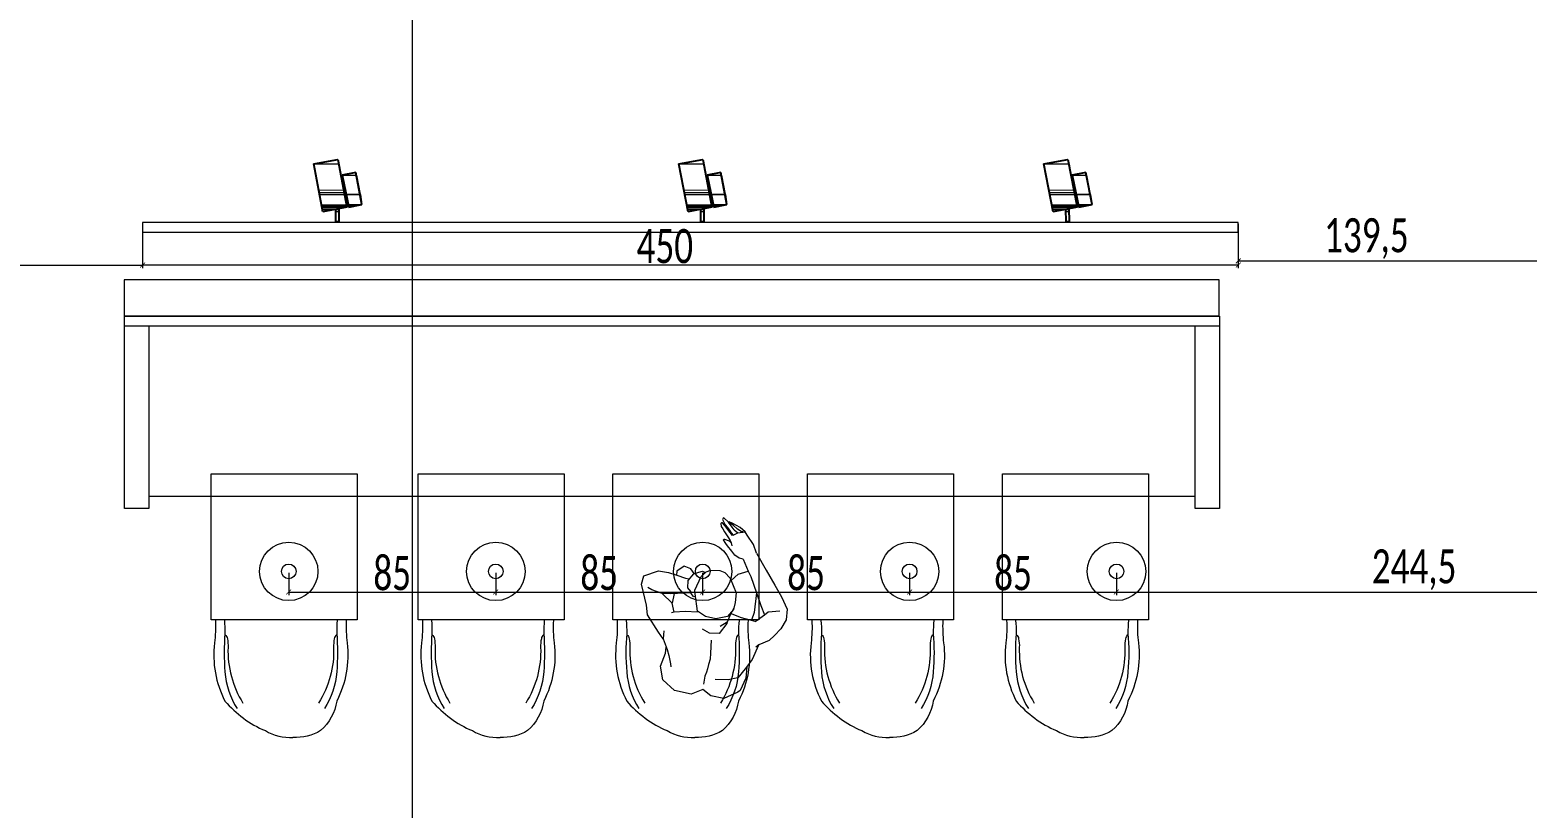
# Model space of a CAD drawing. Header units: millimetres. Extents: x -24 to 530668, y -246875 to -2983.
# Drawn here: x 264931 to 265546, y -114445 to -114125 of the extents above; entities that cross this region are included whole.
import ezdxf
from ezdxf.enums import TextEntityAlignment as Align

# ---------------------------------------------------------------- set-up
doc = ezdxf.new("R2010")
doc.units = ezdxf.units.MM
doc.header["$PDMODE"] = 2
doc.layers.get('0').update_dxf_attribs({"lineweight": 20})
for name, color, linetype, lineweight in [('ahsap', 34, 'Continuous', 25), ('aydınlatma', 40, 'Continuous', 20), ('t_aydınlatma', 40, 'Continuous', 18), ('t_tarama', 253, 'Continuous', 5), ('ölçü', 251, 'Continuous', 5)]:
    doc.layers.add(name, color=color, linetype=linetype, lineweight=lineweight)
doc.styles.add('txt_tur_1', font='arial.ttf', dxfattribs={"height": 1.5})
doc.styles.add('Ölçü50', font='calibri.ttf', dxfattribs={"width": 0.7})
doc.dimstyles.new('olcu10', dxfattribs={"dimtxt": 14, "dimasz": 2, "dimexe": 1.25, "dimexo": 0.625, "dimgap": 0.5, "dimtad": 1, "dimdec": 1, "dimrnd": 0.5, "dimzin": 9, "dimtxsty": 'Ölçü50', "dimblk": 'ARCHTICK', "dimcen": 2, "dimclrd": 256, "dimclre": 256, "dimclrt": 6, "dimazin": 2, "dimtfac": 1, "dimtdec": 1, "dimtix": 1, "dimtmove": 0, "dimatfit": 3, "dimldrblk": 'ARCHTICK', "dimfxl": 1, "dimlwd": -1, "dimarcsym": 0})

# ---------------------------------------------------------------- blocks, each defined once
blk = doc.blocks.new('_ArchTick')
at = {"color": 0, "linetype": 'ByBlock', "const_width": 0.15}
blk.add_lwpolyline([(-0.5, -0.5), (0.5, 0.5)], dxfattribs=at)
blk = doc.blocks.new('*D798')
at = {"layer": 'DEFPOINTS', "color": 0, "transparency": 16777216}
for p in [(259915.44, -113793.38), (260054.76, -113795.39), (260054.76, -113809.17)]:
    blk.add_point(p, dxfattribs=at)
at = {"layer": 'ölçü', "lineweight": -2, "transparency": 16777216}
for p, q in [((259915.44, -113794.01), (259915.44, -113810.42)), ((260054.76, -113796.01), (260054.76, -113810.42))]:
    blk.add_line(p, q, dxfattribs=at)
at = {"layer": 'ölçü', "transparency": 16777216}
blk.add_line((259915.44, -113809.17), (260054.76, -113809.17), dxfattribs=at)
at = {"layer": 'ölçü', "transparency": 16777216, "xscale": 2, "yscale": 2, "zscale": 2, "rotation": 180}
blk.add_blockref('_ArchTick', (259915.44, -113809.17), dxfattribs=at)
at = {"layer": 'ölçü', "transparency": 16777216, "xscale": 2, "yscale": 2, "zscale": 2}
blk.add_blockref('_ArchTick', (260054.76, -113809.17), dxfattribs=at)
at = {"layer": 'ölçü', "color": 6, "transparency": 16777216, "insert": (259968.05, -113800.04), "char_height": 14, "attachment_point": 5, "style": 'Ölçü50'}
blk.add_mtext('139,5', dxfattribs=at)
blk = doc.blocks.new('*D885')
at = {"layer": 'DEFPOINTS', "color": 0, "transparency": 16777216}
for p in [(259525.27, -113936.74), (259610.34, -113936.74), (259610.34, -113945.2)]:
    blk.add_point(p, dxfattribs=at)
at = {"layer": 'ölçü', "lineweight": -2, "transparency": 16777216}
for p, q in [((259525.27, -113937.36), (259525.27, -113946.45)), ((259610.34, -113937.36), (259610.34, -113946.45))]:
    blk.add_line(p, q, dxfattribs=at)
at = {"layer": 'ölçü', "transparency": 16777216}
blk.add_line((259525.27, -113945.2), (259610.34, -113945.2), dxfattribs=at)
at = {"layer": 'ölçü', "transparency": 16777216, "xscale": 2, "yscale": 2, "zscale": 2, "rotation": 180}
blk.add_blockref('_ArchTick', (259525.27, -113945.2), dxfattribs=at)
at = {"layer": 'ölçü', "transparency": 16777216, "xscale": 2, "yscale": 2, "zscale": 2}
blk.add_blockref('_ArchTick', (259610.34, -113945.2), dxfattribs=at)
at = {"layer": 'ölçü', "color": 6, "transparency": 16777216, "insert": (259567.8, -113937.52), "char_height": 14, "attachment_point": 5, "style": 'Ölçü50'}
blk.add_mtext('85', dxfattribs=at)
blk = doc.blocks.new('*D886')
at = {"layer": 'DEFPOINTS', "color": 0, "transparency": 16777216}
for p in [(259610.34, -113936.74), (259695.35, -113936.74), (259695.35, -113945.2)]:
    blk.add_point(p, dxfattribs=at)
at = {"layer": 'ölçü', "lineweight": -2, "transparency": 16777216}
for p, q in [((259610.34, -113937.36), (259610.34, -113946.45)), ((259695.35, -113937.36), (259695.35, -113946.45))]:
    blk.add_line(p, q, dxfattribs=at)
at = {"layer": 'ölçü', "transparency": 16777216}
blk.add_line((259610.34, -113945.2), (259695.35, -113945.2), dxfattribs=at)
at = {"layer": 'ölçü', "transparency": 16777216, "xscale": 2, "yscale": 2, "zscale": 2, "rotation": 180}
blk.add_blockref('_ArchTick', (259610.34, -113945.2), dxfattribs=at)
at = {"layer": 'ölçü', "transparency": 16777216, "xscale": 2, "yscale": 2, "zscale": 2}
blk.add_blockref('_ArchTick', (259695.35, -113945.2), dxfattribs=at)
at = {"layer": 'ölçü', "color": 6, "transparency": 16777216, "insert": (259652.85, -113937.52), "char_height": 14, "attachment_point": 5, "style": 'Ölçü50'}
blk.add_mtext('85', dxfattribs=at)
blk = doc.blocks.new('*D887')
at = {"layer": 'DEFPOINTS', "color": 0, "transparency": 16777216}
for p in [(259695.35, -113937.36), (259780.37, -113936.74), (259780.37, -113945.2)]:
    blk.add_point(p, dxfattribs=at)
at = {"layer": 'ölçü', "lineweight": -2, "transparency": 16777216}
for p, q in [((259780.37, -113937.36), (259780.37, -113946.45)), ((259695.35, -113937.99), (259695.35, -113946.45))]:
    blk.add_line(p, q, dxfattribs=at)
at = {"layer": 'ölçü', "transparency": 16777216}
blk.add_line((259695.35, -113945.2), (259780.37, -113945.2), dxfattribs=at)
at = {"layer": 'ölçü', "transparency": 16777216, "xscale": 2, "yscale": 2, "zscale": 2, "rotation": 180}
blk.add_blockref('_ArchTick', (259695.35, -113945.2), dxfattribs=at)
at = {"layer": 'ölçü', "transparency": 16777216, "xscale": 2, "yscale": 2, "zscale": 2}
blk.add_blockref('_ArchTick', (259780.37, -113945.2), dxfattribs=at)
at = {"layer": 'ölçü', "color": 6, "transparency": 16777216, "insert": (259737.86, -113937.52), "char_height": 14, "attachment_point": 5, "style": 'Ölçü50'}
blk.add_mtext('85', dxfattribs=at)
blk = doc.blocks.new('*D888')
at = {"layer": 'DEFPOINTS', "color": 0, "transparency": 16777216}
for p in [(259780.37, -113936.74), (259865.38, -113936.74), (259865.38, -113945.2)]:
    blk.add_point(p, dxfattribs=at)
at = {"layer": 'ölçü', "lineweight": -2, "transparency": 16777216}
for p, q in [((259780.37, -113937.36), (259780.37, -113946.45)), ((259865.38, -113937.36), (259865.38, -113946.45))]:
    blk.add_line(p, q, dxfattribs=at)
at = {"layer": 'ölçü', "transparency": 16777216}
blk.add_line((259780.37, -113945.2), (259865.38, -113945.2), dxfattribs=at)
at = {"layer": 'ölçü', "transparency": 16777216, "xscale": 2, "yscale": 2, "zscale": 2, "rotation": 180}
blk.add_blockref('_ArchTick', (259780.37, -113945.2), dxfattribs=at)
at = {"layer": 'ölçü', "transparency": 16777216, "xscale": 2, "yscale": 2, "zscale": 2}
blk.add_blockref('_ArchTick', (259865.38, -113945.2), dxfattribs=at)
at = {"layer": 'ölçü', "color": 6, "transparency": 16777216, "insert": (259822.88, -113937.52), "char_height": 14, "attachment_point": 5, "style": 'Ölçü50'}
blk.add_mtext('85', dxfattribs=at)
blk = doc.blocks.new('DGHH')
at = {"layer": 'aydınlatma'}
for radius in [20, 5]:
    blk.add_circle((254315, -103870.9, 2092.6), radius, dxfattribs=at)
blk = doc.blocks.new('küçük ray')
at = {"color": 1, "lineweight": 0, "extrusion": (-4.69335e-08, -7.70594e-08, 1)}
for p, q in [((-0.71, -4.08, 0), (-0.68, 0, 0)), ((-0.68, 0, 0), (0.68, 0, 0)), ((-6.32, -6.46, 0), (-6.16, -5.86, 0)), ((-6.16, -5.25, 0), (-6, -4.95, 0)), ((-6.16, -5.86, 0), (-6.16, -5.25, 0)), ((-6.16, -5.25, 0), (0.65, -5.3, 0)), ((-6.16, -5.25, 0), (0.65, -5.3, 0)), ((-6.16, -5.86, 0), (3.97, -5.92, 0)), ((-6.16, -5.86, 0), (3.97, -5.92, 0)), ((-6, -4.95, 0), (-0.71, -4.98, 0)), ((-6, -4.95, 0), (-0.71, -4.98, 0)), ((-0.71, -4.98, 0), (-5.85, -4.04, 0)), ((-0.71, -4.98, 0), (-0.71, -4.08, 0)), ((-0.71, -4.08, 0), (0.65, -4.09, 0)), ((-0.71, -4.08, 0), (0.65, -4.09, 0)), ((0.65, -5.3, 0), (-0.71, -4.98, 0)), ((0.65, -5.3, 0), (-0.71, -4.98, 0)), ((-0.71, -4.98, 0), (0.65, -4.99, 0)), ((-0.71, -4.98, 0), (0.65, -4.99, 0)), ((0.65, -4.09, 0), (0.68, 0, 0)), ((0.65, -4.99, 0), (0.65, -4.09, 0)), ((3.97, -5.92, 0), (0.65, -5.3, 0)), ((3.81, -6.53, 0), (3.97, -5.92, 0)), ((8.05, -6.55, 0), (4.73, -5.93, 0)), ((-7.57, -12.95, 0), (-7.41, -11.9, 0)), ((-7.41, -11.9, 0), (-7.25, -11.14, 0)), ((-7.41, -11.9, 0), (2.87, -11.96, 0)), ((-7.41, -11.9, 0), (2.87, -11.96, 0)), ((-7.25, -10.99, 0), (-6.47, -6.91, 0)), ((-7.25, -11.14, 0), (-7.25, -10.99, 0)), ((-7.25, -10.99, 0), (3.03, -11.06, 0)), ((-7.25, -10.99, 0), (3.03, -11.06, 0)), ((-7.25, -11.14, 0), (2.88, -11.21, 0)), ((-7.25, -11.14, 0), (2.88, -11.21, 0)), ((-6.47, -6.91, 0), (-6.32, -6.61, 0)), ((-6.47, -6.91, 0), (3.81, -6.98, 0)), ((-6.47, -6.91, 0), (3.81, -6.98, 0)), ((-6.32, -6.61, 0), (-6.32, -6.46, 0)), ((-6.32, -6.46, 0), (3.81, -6.53, 0)), ((-6.32, -6.46, 0), (3.81, -6.53, 0)), ((-6.32, -6.61, 0), (3.81, -6.68, 0)), ((-6.32, -6.61, 0), (3.81, -6.68, 0)), ((2.03, -19.05, 0), (3.63, -11.21, 0)), ((2.56, -13.02, 0), (2.87, -11.96, 0)), ((2.87, -11.96, 0), (2.88, -11.21, 0)), ((2.88, -11.21, 0), (3.03, -11.06, 0)), ((3.03, -11.06, 0), (3.81, -6.98, 0)), ((3.03, -11.06, 0), (3.81, -6.98, 0)), ((3.63, -11.21, 0), (3.03, -11.06, 0)), ((3.03, -11.06, 0), (3.63, -11.06, 0)), ((3.03, -11.06, 0), (3.63, -11.06, 0)), ((3.63, -11.06, 0), (4.42, -6.98, 0)), ((3.63, -11.06, 0), (4.42, -6.98, 0)), ((3.63, -11.21, 0), (3.63, -11.06, 0)), ((3.63, -11.06, 0), (9.53, -11.1, 0)), ((3.63, -11.06, 0), (9.53, -11.1, 0)), ((3.63, -11.21, 0), (9.38, -11.25, 0)), ((3.63, -11.21, 0), (9.38, -11.25, 0)), ((3.81, -6.68, 0), (3.81, -6.53, 0)), ((4.57, -6.68, 0), (3.81, -6.53, 0)), ((3.81, -6.98, 0), (3.81, -6.68, 0)), ((3.81, -6.98, 0), (3.81, -6.68, 0)), ((3.81, -6.68, 0), (4.57, -6.68, 0)), ((3.81, -6.68, 0), (4.57, -6.68, 0)), ((3.81, -6.98, 0), (4.42, -6.98, 0)), ((3.81, -6.98, 0), (4.42, -6.98, 0)), ((4.42, -6.98, 0), (4.57, -6.68, 0)), ((4.42, -6.98, 0), (4.57, -6.68, 0)), ((4.42, -6.98, 0), (10.16, -7.02, 0)), ((4.42, -6.98, 0), (10.16, -7.02, 0)), ((4.57, -6.68, 0), (4.57, -6.53, 0)), ((4.57, -6.53, 0), (8.05, -6.55, 0)), ((4.57, -6.53, 0), (8.05, -6.55, 0)), ((4.57, -6.68, 0), (8.8, -6.71, 0)), ((4.57, -6.68, 0), (8.8, -6.71, 0)), ((7.93, -19.08, 0), (9.38, -11.25, 0)), ((8.8, -6.71, 0), (8.05, -6.55, 0)), ((10.16, -7.02, 0), (8.8, -6.71, 0)), ((9.38, -11.25, 0), (9.53, -11.1, 0)), ((9.53, -11.1, 0), (10.16, -7.02, 0)), ((-9.6, -23.68, 0), (-7.57, -12.95, 0)), ((-7.57, -12.95, 0), (2.56, -13.02, 0)), ((-7.57, -12.95, 0), (2.56, -13.02, 0)), ((0.68, -23.74, 0), (2.56, -13.02, 0)), ((0.22, -25.55, 0), (-9.6, -23.68, 0)), ((-9.6, -23.68, 0), (0.68, -23.74, 0)), ((-9.6, -23.68, 0), (0.68, -23.74, 0)), ((7.62, -20.14, 0), (2.03, -19.05, 0)), ((2.03, -19.05, 0), (7.93, -19.08, 0)), ((2.03, -19.05, 0), (7.93, -19.08, 0))]:
    blk.add_line(p, q, dxfattribs=at)
at = {"color": 1, "lineweight": 25, "extrusion": (-4.69335e-08, -7.70594e-08, 1)}
for p, q in [((-0.71, -4.98, 0), (-0.68, 0, 0)), ((-5.85, -4.04, 0), (-9.6, -23.68, 0)), ((3.97, -5.92, 0), (-5.85, -4.04, 0)), ((0.22, -25.55, 0), (3.97, -5.92, 0)), ((0.65, -5.3, 0), (0.68, 0, 0)), ((2.03, -19.05, 0), (4.73, -5.93, 0)), ((4.73, -5.93, 0), (10.16, -7.02, 0)), ((3.63, -11.21, 0), (3.03, -11.06, 0)), ((4.57, -6.68, 0), (3.81, -6.53, 0)), ((10.16, -7.02, 0), (7.62, -20.14, 0)), ((-9.6, -23.68, 0), (0.22, -25.55, 0)), ((7.62, -20.14, 0), (2.03, -19.05, 0))]:
    blk.add_line(p, q, dxfattribs=at)
at = {"color": 1, "lineweight": 0}
for points in [[(-0.68, 0, 0), (-0.68, 0, 0), (0.68, 0, 0), (0.68, 0, 0), (0.68, 0, 0), (-0.68, 0, 0), (-0.68, 0, 0)], [(-6.16, -5.86, 0), (-6.16, -5.86, 0), (3.97, -5.92, 0), (3.97, -5.92, 0), (3.97, -5.92, 0), (-6.16, -5.86, 0), (-6.16, -5.86, 0)], [(-6.16, -5.86, 0), (-6.16, -5.86, 0), (3.97, -5.92, 0), (3.97, -5.92, 0), (3.97, -5.92, 0), (-6.16, -5.86, 0), (-6.16, -5.86, 0)]]:
    blk.add_open_spline(points, degree=3, knots=[0, 0, 0, 0, 1, 1, 1, 2, 2, 2, 2], dxfattribs=at)
blk = doc.blocks.new('*D889')
at = {"layer": 'DEFPOINTS', "color": 0, "transparency": 16777216}
for p in [(259145.91, -113792.56), (259465.24, -113797.16), (259465.24, -113810.94)]:
    blk.add_point(p, dxfattribs=at)
at = {"layer": 'ölçü', "lineweight": -2, "transparency": 16777216}
for p, q in [((259145.91, -113793.18), (259145.91, -113812.19)), ((259465.24, -113797.78), (259465.24, -113812.19))]:
    blk.add_line(p, q, dxfattribs=at)
at = {"layer": 'ölçü', "transparency": 16777216}
blk.add_line((259145.91, -113810.94), (259465.24, -113810.94), dxfattribs=at)
at = {"layer": 'ölçü', "transparency": 16777216, "xscale": 2, "yscale": 2, "zscale": 2, "rotation": 180}
blk.add_blockref('_ArchTick', (259145.91, -113810.94), dxfattribs=at)
at = {"layer": 'ölçü', "transparency": 16777216, "xscale": 2, "yscale": 2, "zscale": 2}
blk.add_blockref('_ArchTick', (259465.24, -113810.94), dxfattribs=at)
at = {"layer": 'ölçü', "color": 6, "transparency": 16777216, "insert": (259331.29, -113801.81), "char_height": 14, "attachment_point": 5, "style": 'Ölçü50'}
blk.add_mtext('319,5', dxfattribs=at)
blk = doc.blocks.new('*D890')
at = {"layer": 'DEFPOINTS', "color": 0, "transparency": 16777216}
for p in [(259465.24, -113793.39), (259915.44, -113793.38), (259915.44, -113810.86)]:
    blk.add_point(p, dxfattribs=at)
at = {"layer": 'ölçü', "lineweight": -2, "transparency": 16777216}
for p, q in [((259465.24, -113794.01), (259465.24, -113812.11)), ((259915.44, -113794.01), (259915.44, -113812.11))]:
    blk.add_line(p, q, dxfattribs=at)
at = {"layer": 'ölçü', "transparency": 16777216}
blk.add_line((259465.24, -113810.86), (259915.44, -113810.86), dxfattribs=at)
at = {"layer": 'ölçü', "transparency": 16777216, "xscale": 2, "yscale": 2, "zscale": 2, "rotation": 180}
blk.add_blockref('_ArchTick', (259465.24, -113810.86), dxfattribs=at)
at = {"layer": 'ölçü', "transparency": 16777216, "xscale": 2, "yscale": 2, "zscale": 2}
blk.add_blockref('_ArchTick', (259915.44, -113810.86), dxfattribs=at)
at = {"layer": 'ölçü', "color": 6, "transparency": 16777216, "insert": (259679.82, -113803.18), "char_height": 14, "attachment_point": 5, "style": 'Ölçü50'}
blk.add_mtext('450', dxfattribs=at)
blk = doc.blocks.new('*D895')
at = {"layer": 'DEFPOINTS', "color": 0, "transparency": 16777216}
for p in [(259865.38, -113936.74), (260109.95, -113936.74), (260109.95, -113945.2)]:
    blk.add_point(p, dxfattribs=at)
at = {"layer": 'ölçü', "lineweight": -2, "transparency": 16777216}
for p, q in [((259865.38, -113937.36), (259865.38, -113946.45)), ((260109.95, -113937.36), (260109.95, -113946.45))]:
    blk.add_line(p, q, dxfattribs=at)
at = {"layer": 'ölçü', "transparency": 16777216}
blk.add_line((259865.38, -113945.2), (260109.95, -113945.2), dxfattribs=at)
at = {"layer": 'ölçü', "transparency": 16777216, "xscale": 2, "yscale": 2, "zscale": 2, "rotation": 180}
blk.add_blockref('_ArchTick', (259865.38, -113945.2), dxfattribs=at)
at = {"layer": 'ölçü', "transparency": 16777216, "xscale": 2, "yscale": 2, "zscale": 2}
blk.add_blockref('_ArchTick', (260109.95, -113945.2), dxfattribs=at)
at = {"layer": 'ölçü', "color": 6, "transparency": 16777216, "insert": (259987.67, -113936.06), "char_height": 14, "attachment_point": 5, "style": 'Ölçü50'}
blk.add_mtext('244,5', dxfattribs=at)
blk = doc.blocks.new('dada')
for p, q in [((219973.43, -31806.86), (219967.82, -31810.1)), ((219980.49, -31806.97), (219973.43, -31806.86)), ((219984.71, -31810.01), (219980.49, -31806.97)), ((219967.82, -31810.1), (219965.63, -31815.29)), ((219984.28, -31815.56), (219984.55, -31812.14)), ((219988.56, -31808.22), (219984.71, -31810.01)), ((219993.91, -31808.37), (219988.56, -31808.22)), ((219998.88, -31812.26), (219993.91, -31808.37)), ((219999.67, -31813.16), (219998.88, -31812.26)), ((220000.91, -31818.54), (219999.67, -31813.16)), ((219965.63, -31815.29), (219966.32, -31821.02)), ((219967.93, -31820.3), (219969.4, -31817.13)), ((219969.4, -31817.13), (219969.8, -31816.05)), ((219984.57, -31817.26), (219984.28, -31815.56)), ((219984.6, -31818.7), (219984.57, -31817.26)), ((219984.6, -31820.52), (219984.6, -31818.7)), ((219993.96, -31816.3), (219988.77, -31815.1)), ((219997.59, -31817.95), (219993.96, -31816.3)), ((219999.73, -31822.23), (219997.59, -31817.95)), ((220000.18, -31823.15), (220000.91, -31818.54)), ((219964.1, -31826.49), (219966.74, -31822.57)), ((219966.32, -31821.02), (219966.1, -31823.52)), ((219966.74, -31822.57), (219967.93, -31820.3)), ((219983.43, -31830.57), (219984.36, -31825.28)), ((219984.36, -31825.28), (219984.72, -31822.78)), ((219984.72, -31822.78), (219984.6, -31820.52)), ((220001.59, -31826.62), (219999.73, -31822.23)), ((219961.55, -31828.75), (219955.53, -31834.58)), ((219964.1, -31826.49), (219961.55, -31828.75)), ((219963.56, -31829.8), (219964.1, -31826.49)), ((220002.81, -31832.98), (220001.59, -31826.62)), ((220002.93, -31833.11), (220001.86, -31831.93)), ((219955.53, -31834.58), (219954.16, -31838.39)), ((219965.95, -31838.14), (219964.26, -31841.56)), ((219965.95, -31838.14), (219964.98, -31837.71)), ((219970.28, -31839.47), (219965.95, -31838.14)), ((219981.99, -31833.12), (219978.94, -31834.02)), ((219985.92, -31833.89), (219981.99, -31833.12)), ((219988.07, -31839.19), (219985.66, -31836.85)), ((219988.02, -31838.63), (219985.92, -31833.89)), ((220006.66, -31835.82), (220002.93, -31833.11)), ((220008.27, -31838.35), (220006.66, -31835.82)), ((220010.11, -31841.56), (220008.27, -31838.35)), ((219954.16, -31838.39), (219950.29, -31846.24)), ((219959.4, -31844.48), (219954.91, -31845.07)), ((219964.26, -31841.56), (219959.4, -31844.48)), ((219962.84, -31845.25), (219959.4, -31844.48)), ((219964.25, -31845.64), (219964.26, -31841.56)), ((219975.28, -31840.42), (219970.28, -31839.47)), ((219975.15, -31840.74), (219972.56, -31847.46)), ((219978.82, -31839.44), (219975.15, -31840.74)), ((219983.21, -31839.4), (219978.82, -31839.44)), ((219987.64, -31841.51), (219983.21, -31839.4)), ((219989.39, -31844.89), (219987.64, -31841.51)), ((219988.07, -31839.19), (219988.02, -31838.63)), ((219988.47, -31841.63), (219988.07, -31839.19)), ((219989.1, -31844.08), (219988.47, -31841.63)), ((219993.46, -31842.32), (219988.64, -31842.96)), ((219989.4, -31845.86), (219989.1, -31844.08)), ((219999.27, -31842.1), (219993.46, -31842.32)), ((219997.93, -31845.57), (219997.61, -31842.23)), ((219999.27, -31842.1), (220002.34, -31845.71)), ((220011.49, -31845.77), (220010.11, -31841.56)), ((219950.29, -31846.24), (219950.45, -31849.81)), ((219950.45, -31849.81), (219955.8, -31853.26)), ((219954.91, -31845.07), (219953.11, -31845.59)), ((219970.62, -31847.5), (219962.84, -31845.25)), ((219969.08, -31849.16), (219968.58, -31852.23)), ((219970.59, -31848.03), (219969.08, -31849.16)), ((219970.97, -31847.21), (219970.59, -31848.03)), ((219972.17, -31846.32), (219970.97, -31847.21)), ((219972.17, -31846.32), (219972.92, -31846.53)), ((219972.56, -31847.46), (219972.17, -31849.01)), ((219972.17, -31849.01), (219973.41, -31854.95)), ((219988.91, -31851.81), (219989.4, -31847.79)), ((219989.4, -31847.79), (219989.39, -31844.89)), ((219997.01, -31853.72), (219997.93, -31845.57)), ((219997.01, -31853.72), (219999.97, -31848.98)), ((219999.97, -31848.98), (220002.34, -31845.71)), ((220002.34, -31845.71), (220003.54, -31847.27)), ((220003.54, -31847.27), (220008.04, -31848.65)), ((220007.38, -31854.47), (220010.84, -31850.1)), ((220010.84, -31850.1), (220011.49, -31845.77)), ((220010.84, -31850.1), (220010.84, -31850.1)), ((219955.8, -31853.26), (219959.9, -31853.53)), ((219959.9, -31853.53), (219963.48, -31853.17)), ((219963.15, -31854.85), (219963.36, -31853.18)), ((219965.64, -31857.49), (219963.15, -31854.85)), ((219963.48, -31853.17), (219967.29, -31852.84)), ((219967.29, -31852.84), (219968.82, -31852.87)), ((219970.32, -31855.52), (219968.51, -31857.12)), ((219968.58, -31852.23), (219970.19, -31855.43)), ((219968.58, -31852.23), (219968.58, -31852.23)), ((219970.19, -31855.43), (219971.96, -31856.56)), ((219971.96, -31856.56), (219973.39, -31857.25)), ((219973.41, -31854.95), (219974.93, -31857.36)), ((219974.3, -31857.1), (219974, -31855.88)), ((219985.09, -31857.09), (219988.91, -31851.81)), ((219985.8, -31856.21), (219987.9, -31859.37)), ((219993.17, -31859.66), (219997.01, -31853.72)), ((220003.67, -31858.47), (220007.38, -31854.47)), ((219968.51, -31857.12), (219965.64, -31857.49)), ((219973.39, -31857.25), (219974.3, -31857.1)), ((219974.93, -31857.36), (219976.56, -31858.48)), ((219976.56, -31858.48), (219980.28, -31859.2)), ((219980.28, -31859.2), (219982.44, -31858.76)), ((219982.44, -31858.76), (219985.09, -31857.09)), ((219987.9, -31859.37), (219991.64, -31861.58)), ((219988.57, -31865.91), (219991.64, -31861.58)), ((219991.64, -31861.58), (219993.17, -31859.66)), ((219998.72, -31863.72), (220003.67, -31858.47)), ((219983.16, -31868.07), (219981.05, -31869.82)), ((219984.86, -31866.77), (219983.16, -31868.07)), ((219986.8, -31865.87), (219984.86, -31866.77)), ((219988.57, -31865.91), (219986.8, -31865.87)), ((219993.34, -31869.51), (219998.72, -31863.72)), ((219977.52, -31876.06), (219978.45, -31875.03)), ((219978.45, -31875.03), (219979.15, -31874.38)), ((219980.08, -31870.45), (219978.82, -31871.79)), ((219978.82, -31871.79), (219978.86, -31872.05)), ((219978.86, -31872.05), (219979.15, -31872.17)), ((219979.15, -31872.17), (219981.22, -31871.84)), ((219979.15, -31874.38), (219980.27, -31873.42)), ((219981.05, -31869.82), (219980.08, -31870.45)), ((219982.07, -31874.36), (219980.13, -31875.83)), ((219980.27, -31873.42), (219981.5, -31872.16)), ((219981.22, -31871.84), (219982.18, -31871.28)), ((219981.28, -31875.32), (219982.23, -31874.56)), ((219981.5, -31872.16), (219982.18, -31871.28)), ((219982.23, -31874.56), (219982.07, -31874.36)), ((219982.18, -31871.28), (219982.73, -31870.18)), ((219982.23, -31874.56), (219983.86, -31875.88)), ((219991.22, -31872.75), (219987.88, -31875.86)), ((219993.34, -31869.51), (219991.22, -31872.75)), ((219976.27, -31878.1), (219976.66, -31876.87)), ((219976.41, -31878.38), (219976.27, -31878.1)), ((219976.79, -31878.46), (219976.41, -31878.38)), ((219976.48, -31879.78), (219978.12, -31877.92)), ((219976.62, -31880.37), (219976.48, -31879.78)), ((219976.88, -31880.62), (219976.62, -31880.37)), ((219976.66, -31876.87), (219977.52, -31876.06)), ((219977.86, -31877.77), (219976.79, -31878.46)), ((219979.16, -31879.29), (219976.88, -31880.62)), ((219978.67, -31877.01), (219977.86, -31877.77)), ((219978.12, -31877.92), (219979.05, -31877.16)), ((219980.13, -31875.83), (219978.67, -31877.01)), ((219979.05, -31877.16), (219980.26, -31876.22)), ((219981.04, -31877.69), (219979.16, -31879.29)), ((219981.25, -31878.56), (219979.16, -31879.29)), ((219979.44, -31879.52), (219979.16, -31879.29)), ((219981.03, -31879.23), (219979.44, -31879.52)), ((219980.26, -31876.22), (219981.28, -31875.32)), ((219984.29, -31878.28), (219981.03, -31879.23)), ((219982.21, -31876.84), (219981.04, -31877.69)), ((219983.47, -31877.43), (219981.25, -31878.56)), ((219982.21, -31876.84), (219983.86, -31875.88)), ((219985.17, -31876.82), (219983.47, -31877.43)), ((219983.86, -31875.88), (219986.68, -31877.05)), ((219986.68, -31877.05), (219984.29, -31878.28)), ((219985.98, -31876.82), (219985.17, -31876.82)), ((219987.88, -31875.86), (219986.68, -31877.05))]:
    blk.add_line(p, q)
blk = doc.blocks.new('aydınlatma sd')
at = {"layer": 't_tarama'}
h = blk.add_hatch(dxfattribs=at)
h.set_pattern_fill('ANSI33', color=256, angle=90, style=0)
h.set_pattern_definition([(135, (232091.11, -128561.967), (-4.490128, -4.490128), []), (135, (232091.11, -128557.4766), (-4.490128, -4.490128), [3.175, -1.5875])])
edge = h.paths.add_edge_path()
edge.add_arc((260410.87, -114231.97), 30, 0, 360)
edge = h.paths.add_edge_path()
edge.add_arc((259586.11, -114231.97), 30, 0, 360)
h.paths.add_polyline_path([(259138.61, -113376.97), (259208.61, -113376.97), (259208.61, -113446.97), (259138.61, -113446.97)])
at = {"layer": 't_aydınlatma'}
blk.add_lwpolyline([(259465.24, -113797.39), (259915.44, -113797.38), (259915.44, -113793.38), (259465.24, -113793.39), (259465.24, -113797.39)], dxfattribs=at)
at = {"layer": 't_tarama'}
for p, q in [((259576.11, -116061.97, -17966.19), (259576.11, -112799.7, -17966.19)), ((259907.7, -113831.9), (259457.79, -113831.9)), ((259457.79, -113835.9), (259907.7, -113835.9))]:
    blk.add_line(p, q, dxfattribs=at)
for points in [[(259457.71, -113831.9), (259907.61, -113831.9), (259907.61, -113816.9), (259457.71, -113816.9), (259457.71, -113831.9)], [(259467.79, -113835.9), (259467.79, -113910.9), (259457.79, -113910.9), (259457.79, -113831.9)], [(259907.7, -113831.9), (259907.7, -113910.9), (259897.7, -113910.9), (259897.7, -113835.9)], [(259897.7, -113905.9), (259467.79, -113905.9)]]:
    blk.add_lwpolyline(points, dxfattribs=at)
for points in [[(259493.39, -113896.62), (259553.39, -113896.62), (259553.39, -113956.62), (259493.39, -113956.62)], [(259578.46, -113896.62), (259638.46, -113896.62), (259638.46, -113956.62), (259578.46, -113956.62)], [(259658.48, -113896.62), (259718.48, -113896.62), (259718.48, -113956.62), (259658.48, -113956.62)], [(259738.49, -113896.62), (259798.49, -113896.62), (259798.49, -113956.62), (259738.49, -113956.62)], [(259818.51, -113896.62), (259878.51, -113896.62), (259878.51, -113956.62), (259818.51, -113956.62)]]:
    blk.add_lwpolyline(points, close=True, dxfattribs=at)
for points in [[(259495.14, -113956.87, -0.042978), (259494.81, -113966.14, 0.150789), (259499.08, -113989.98, 0.117176), (259515.68, -114002.16, 0.142303), (259527.04, -114004.96)], [(259498.85, -113956.87, -0.029469), (259499.07, -113962.18, 0.038875), (259499.07, -113978.03, 0.121281), (259504.1, -113993.12)], [(259548.94, -113956.87, 0.042978), (259549.28, -113966.14, -0.150789), (259545.01, -113989.98, -0.174168), (259538.4, -114002.16, -0.142303), (259527.04, -114004.96)], [(259545.24, -113956.87, 0.029469), (259545.01, -113962.18, -0.038875), (259545.01, -113978.03, -0.121281), (259539.98, -113993.12)], [(259580.21, -113956.87, -0.042978), (259579.87, -113966.14, 0.150789), (259584.14, -113989.98, 0.117176), (259600.75, -114002.16, 0.142303), (259612.11, -114004.96)], [(259583.91, -113956.87, -0.029469), (259584.14, -113962.18, 0.038875), (259584.14, -113978.03, 0.121281), (259589.17, -113993.12)], [(259634.01, -113956.87, 0.042978), (259634.34, -113966.14, -0.150789), (259630.07, -113989.98, -0.174168), (259623.46, -114002.16, -0.142303), (259612.11, -114004.96)], [(259630.3, -113956.87, 0.029469), (259630.08, -113962.18, -0.038875), (259630.08, -113978.03, -0.121281), (259625.05, -113993.12)], [(259660.22, -113956.87, -0.042978), (259659.89, -113966.14, 0.150789), (259664.16, -113989.98, 0.117176), (259680.77, -114002.16, 0.142303), (259692.12, -114004.96)], [(259663.93, -113956.87, -0.029469), (259664.15, -113962.18, 0.038875), (259664.15, -113978.03, 0.121281), (259669.18, -113993.12)], [(259714.02, -113956.87, 0.042978), (259714.36, -113966.14, -0.150789), (259710.09, -113989.98, -0.174168), (259703.48, -114002.16, -0.142303), (259692.12, -114004.96)], [(259710.32, -113956.87, 0.029469), (259710.09, -113962.18, -0.038875), (259710.09, -113978.03, -0.121281), (259705.06, -113993.12)], [(259740.24, -113956.87, -0.042978), (259739.9, -113966.14, 0.150789), (259744.17, -113989.98, 0.117176), (259760.78, -114002.16, 0.142303), (259772.14, -114004.96)], [(259743.94, -113956.87, -0.029469), (259744.17, -113962.18, 0.038875), (259744.17, -113978.03, 0.121281), (259749.2, -113993.12)], [(259794.04, -113956.87, 0.042978), (259794.37, -113966.14, -0.150789), (259790.1, -113989.98, -0.174168), (259783.5, -114002.16, -0.142303), (259772.14, -114004.96)], [(259790.33, -113956.87, 0.029469), (259790.11, -113962.18, -0.038875), (259790.11, -113978.03, -0.121281), (259785.08, -113993.12)], [(259820.25, -113956.87, -0.042978), (259819.92, -113966.14, 0.150789), (259824.19, -113989.98, 0.117176), (259840.8, -114002.16, 0.142303), (259852.15, -114004.96)], [(259823.96, -113956.87, -0.029469), (259824.18, -113962.18, 0.038875), (259824.18, -113978.03, 0.121281), (259829.21, -113993.12)], [(259874.05, -113956.87, 0.042978), (259874.39, -113966.14, -0.150789), (259870.12, -113989.98, -0.174168), (259863.51, -114002.16, -0.142303), (259852.15, -114004.96)], [(259870.35, -113956.87, 0.029469), (259870.12, -113962.18, -0.038875), (259870.12, -113978.03, -0.121281), (259865.09, -113993.12)], [(259499.15, -113962.73, -0.173618), (259500.07, -113964.43, -0.0594), (259500.36, -113967.93, 0.149572), (259506.49, -113990.85, -1.755029)], [(259544.93, -113962.73, 0.173618), (259544.02, -113964.43, 0.0594), (259543.73, -113967.93, -0.149572), (259537.59, -113990.85, 1.755029)], [(259584.22, -113962.73, -0.173618), (259585.13, -113964.43, -0.0594), (259585.42, -113967.93, 0.149572), (259591.55, -113990.85, -1.755029)], [(259630, -113962.73, 0.173618), (259629.08, -113964.43, 0.0594), (259628.79, -113967.93, -0.149572), (259622.66, -113990.85, 1.755029)], [(259664.23, -113962.73, -0.173618), (259665.15, -113964.43, -0.0594), (259665.44, -113967.93, 0.149572), (259671.57, -113990.85, -1.755029)], [(259710.01, -113962.73, 0.173618), (259709.1, -113964.43, 0.0594), (259708.81, -113967.93, -0.149572), (259702.68, -113990.85, 1.755029)], [(259744.25, -113962.73, -0.173618), (259745.16, -113964.43, -0.0594), (259745.45, -113967.93, 0.149572), (259751.59, -113990.85, -1.755029)], [(259790.03, -113962.73, 0.173618), (259789.11, -113964.43, 0.0594), (259788.82, -113967.93, -0.149572), (259782.69, -113990.85, 1.755029)], [(259824.26, -113962.73, -0.173618), (259825.18, -113964.43, -0.0594), (259825.47, -113967.93, 0.149572), (259831.6, -113990.85, -1.755029)], [(259870.04, -113962.73, 0.173618), (259869.13, -113964.43, 0.0594), (259868.84, -113967.93, -0.149572), (259862.71, -113990.85, 1.755029)]]:
    blk.add_lwpolyline(points, format="xyb", dxfattribs=at)
at = {"layer": 'ahsap', "xscale": 0.6, "yscale": 0.6, "zscale": 0.6}
for p in [(106936.3, -51614.19, -1255.57), (107021.37, -51614.19, -1255.57), (107106.38, -51614.19, -1255.57), (107191.4, -51614.19, -1255.57), (107276.41, -51614.19, -1255.57)]:
    blk.add_blockref('DGHH', p, dxfattribs=at)
at = {"layer": 'aydınlatma', "extrusion": (0, 0, -1), "zscale": -1, "rotation": 180}
for p in [(-259545.2, -113793.02), (-259695.2, -113793.02), (-259845.2, -113793.02)]:
    blk.add_blockref('küçük ray', p, dxfattribs=at)
at = {"layer": 't_tarama', "xscale": -0.9999999999999998, "rotation": 166.7058778140276}
blk.add_blockref('dada', (38291.07, -94357.34), dxfattribs=at)
at = {"layer": 't_tarama', "style": 'txt_tur_1'}
for tag, p in [('19S', (258692.48, -113427.38, -17966.19)), ('20T', (258679.1, -114252.38, -17966.19)), ('21U', (258679.1, -115238.38, -17966.19)), ('22V', (258679.1, -116077.38, -17966.19))]:
    blk.add_attdef(tag, text='', height=30, dxfattribs=at).set_placement(p, align=Align.CENTER)
at = {"layer": 'ölçü'}
for base, p1, p2, picture, middle in [((259465.24, -113810.94), (259145.91, -113792.56), (259465.24, -113797.16), '*D889', (259331.29, -113810.94)), ((259915.44, -113810.86), (259465.24, -113793.39), (259915.44, -113793.38), '*D890', (259679.82, -113810.86)), ((260054.76, -113809.17), (259915.44, -113793.38), (260054.76, -113795.39), '*D798', (259968.05, -113809.17))]:
    dim = blk.add_linear_dim(base=base, p1=p1, p2=p2, dimstyle='olcu10', dxfattribs=at)
    dim.commit()
    dim.dimension.update_dxf_attribs({"geometry": picture, "text_midpoint": middle, "dimtype": 128})
for base, p1, p2, picture, middle in [((259610.34, -113945.2), (259525.27, -113936.74), (259610.34, -113936.74), '*D885', (259567.8, -113937.52)), ((259695.35, -113945.2), (259610.34, -113936.74), (259695.35, -113936.74), '*D886', (259652.85, -113937.52)), ((259780.37, -113945.2), (259695.35, -113937.36), (259780.37, -113936.74), '*D887', (259737.86, -113937.52)), ((259865.38, -113945.2), (259780.37, -113936.74), (259865.38, -113936.74), '*D888', (259822.88, -113937.52)), ((260109.95, -113945.2), (259865.38, -113936.74), (260109.95, -113936.74), '*D895', (259987.67, -113936.06))]:
    dim = blk.add_linear_dim(base=base, p1=p1, p2=p2, dimstyle='olcu10', override={"dimtmove": 1}, dxfattribs=at)
    dim.commit()
    dim.dimension.update_dxf_attribs({"geometry": picture, "text_midpoint": middle})

msp = doc.modelspace()

# ---------------------------------------------------------------- block references
at = {"layer": 'ölçü'}
msp.add_blockref('aydınlatma sd', (5511.652, -410.653), dxfattribs=at)

doc.saveas('drawing.dxf')
